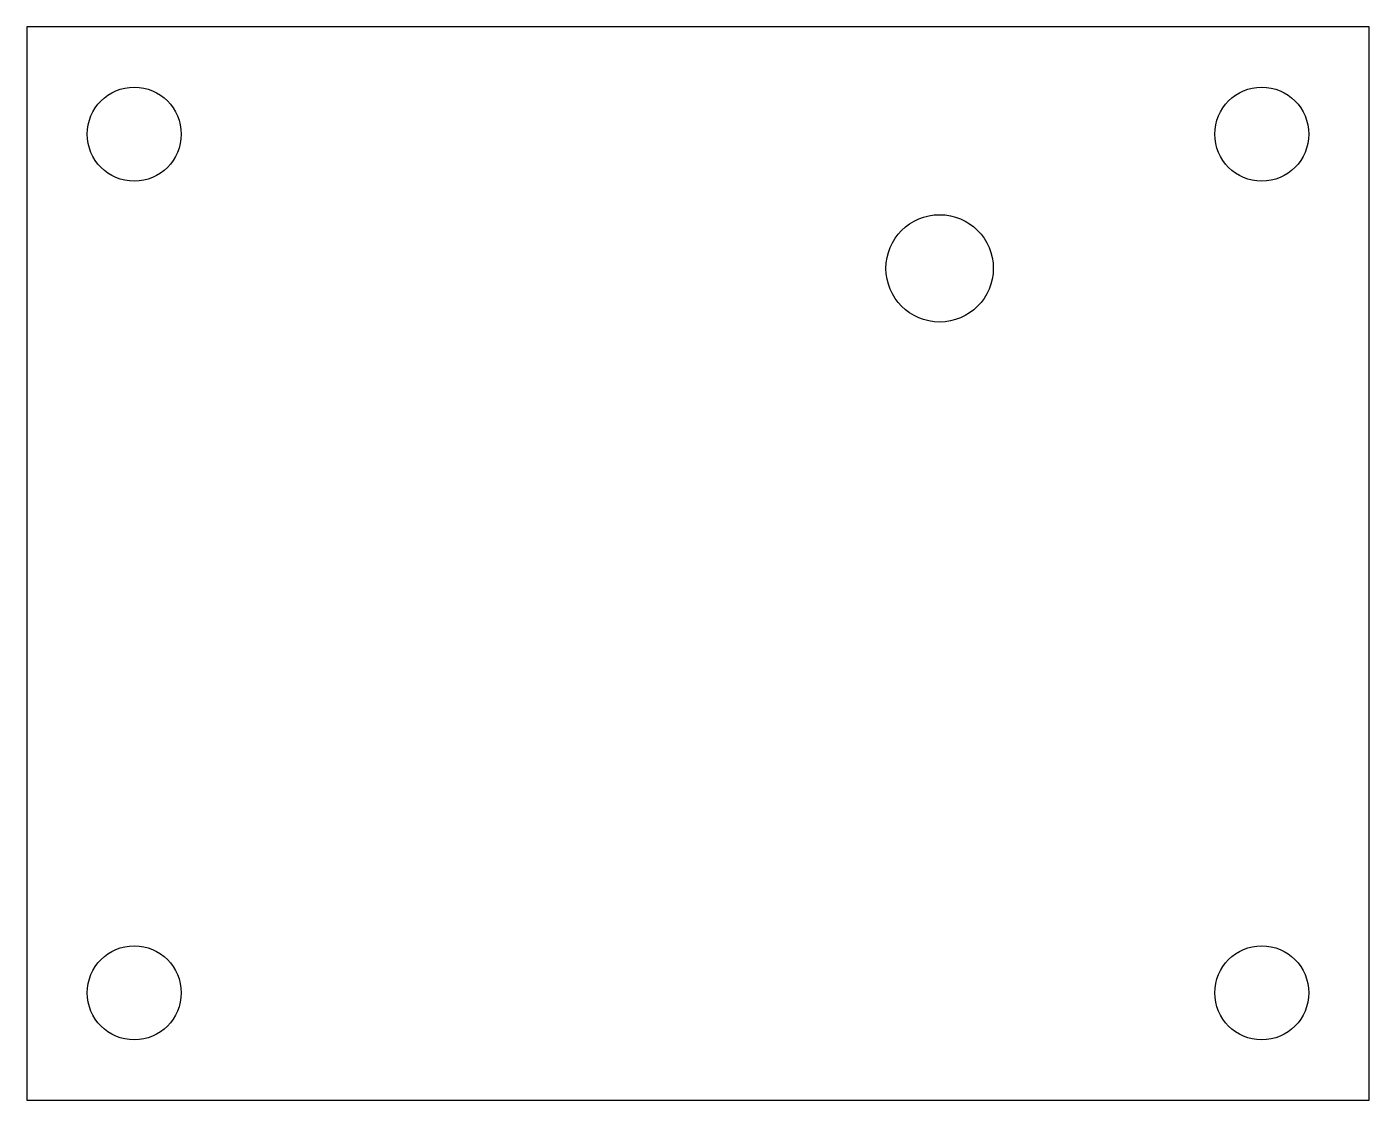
# Model space of a CAD drawing. Extents: x 0 to 1.97, y 0 to 1.57.
import ezdxf

# ---------------------------------------------------------------- set-up
doc = ezdxf.new("R2010")
doc.units = 0
doc.layers.add('20', color=7, linetype='CONTINUOUS')

msp = doc.modelspace()

# ---------------------------------------------------------------- linework, layer by layer
at = {"layer": '20'}
for p, q in [((1.968504, 1.574803), (0, 1.574803)), ((0, 1.574803), (0, 0)), ((1.968504, 0), (1.968504, 1.574803)), ((0, 0), (1.968504, 0))]:
    msp.add_line(p, q, dxfattribs=at)
for centre, radius in [((0.15748, 1.417323), 0.068898), ((1.811024, 1.417323), 0.068898), ((1.338583, 1.220472), 0.07874), ((0.15748, 0.15748), 0.068898), ((1.811024, 0.15748), 0.068898)]:
    msp.add_circle(centre, radius, dxfattribs=at)

doc.saveas('drawing.dxf')
